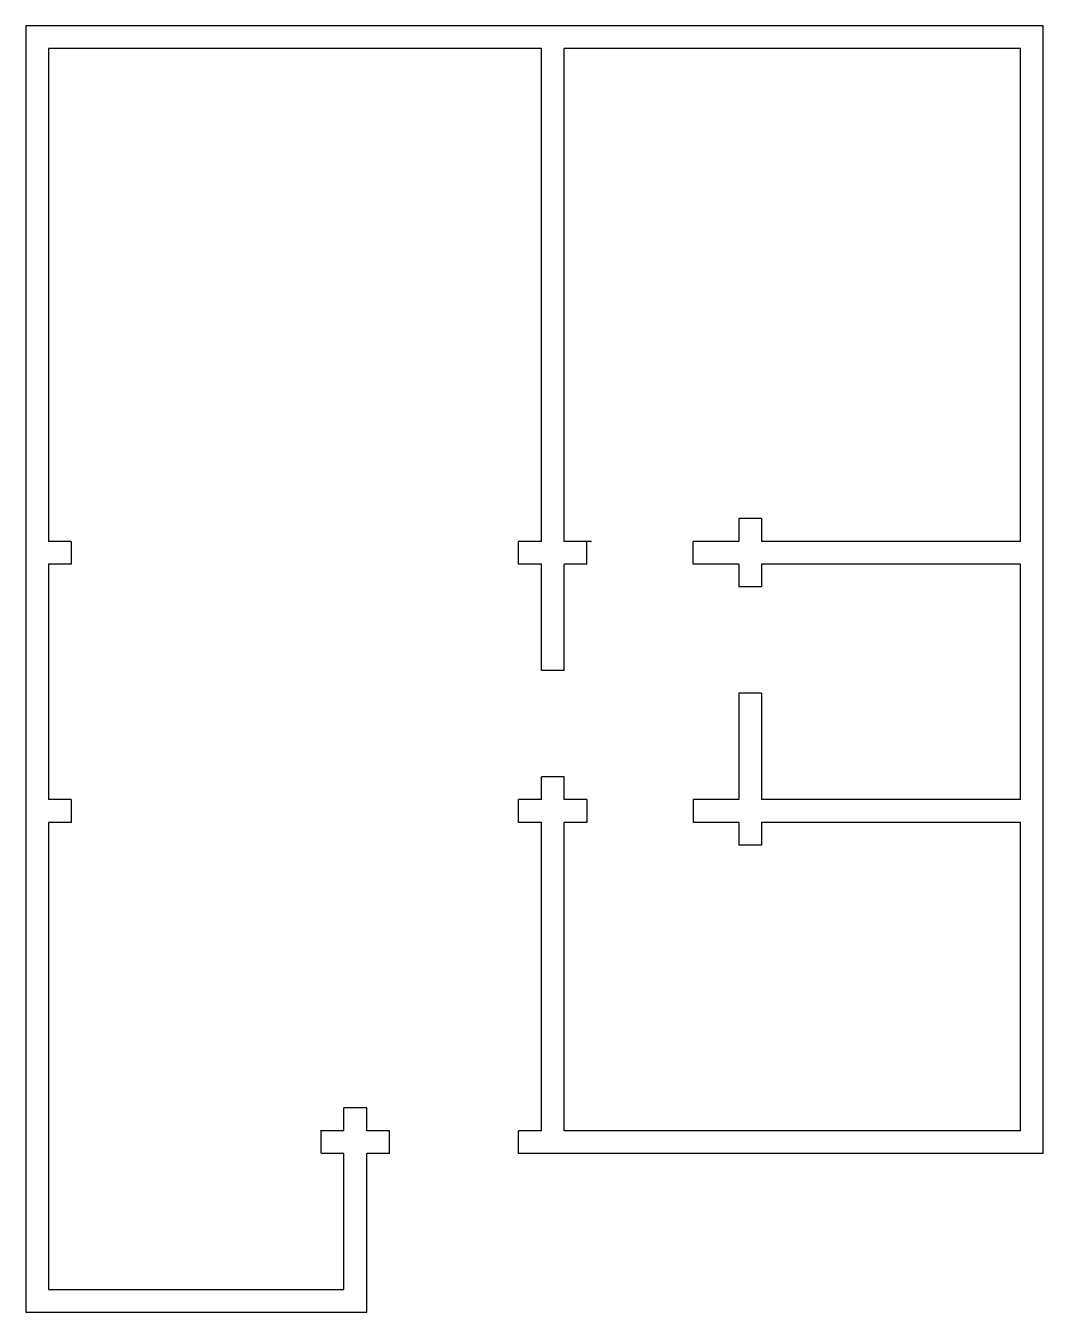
# Model space of a CAD drawing. Header units: millimetres. Extents: x 100 to 206, y 58 to 197.
# Drawn here: x 100.39 to 107.09, y 58.39 to 66.86 of the extents above.
import ezdxf

# ---------------------------------------------------------------- set-up
doc = ezdxf.new("R2010")
doc.units = ezdxf.units.MM
doc.header["$LTSCALE"] = 0.1
doc.layers.add('paredes', color=7, linetype='Continuous')

msp = doc.modelspace()

# ---------------------------------------------------------------- linework, layer by layer
at = {"layer": 'paredes'}
for p, q in [((107.089, 66.8631), (100.389, 66.8631)), ((100.389, 66.8631), (100.389, 58.3931)), ((107.089, 59.4381), (107.089, 66.8631)), ((103.784, 63.4681), (103.784, 66.7131)), ((103.934, 63.4681), (103.934, 66.7131)), ((105.234, 63.6181), (105.084, 63.6181)), ((105.084, 63.6181), (105.084, 63.4681)), ((105.234, 63.6181), (105.234, 63.4681)), ((100.689, 63.4681), (100.539, 63.4681)), ((103.634, 63.3181), (103.634, 63.4681)), ((103.784, 63.4681), (103.634, 63.4681)), ((104.0816, 63.4681), (103.934, 63.4681)), ((104.081, 63.4674), (104.081, 63.3163)), ((104.1142, 63.468), (104.0844, 63.468)), ((104.784, 63.3181), (104.784, 63.4681)), ((105.084, 63.4681), (104.784, 63.4681)), ((106.939, 63.4681), (105.234, 63.4681)), ((100.689, 63.3181), (100.539, 63.3181)), ((103.784, 63.3181), (103.634, 63.3181)), ((103.784, 62.6181), (103.784, 63.3181)), ((104.0816, 63.3181), (103.934, 63.3181)), ((103.934, 62.6181), (103.934, 63.3181)), ((105.084, 63.3181), (104.784, 63.3181)), ((105.084, 63.3181), (105.084, 63.1681)), ((106.939, 63.3181), (105.234, 63.3181)), ((105.234, 63.3181), (105.234, 63.1681)), ((105.234, 63.1681), (105.084, 63.1681)), ((103.934, 62.6181), (103.784, 62.6181)), ((105.234, 62.4681), (105.084, 62.4681)), ((105.084, 62.4681), (105.084, 61.7681)), ((105.234, 62.4681), (105.084, 62.4681)), ((105.234, 62.4681), (105.234, 61.7681)), ((103.934, 61.9181), (103.784, 61.9181)), ((103.784, 61.7681), (103.784, 61.9181)), ((103.934, 61.7681), (103.934, 61.9181)), ((100.689, 61.7681), (100.539, 61.7681)), ((103.634, 61.6181), (103.634, 61.7681)), ((103.784, 61.7681), (103.634, 61.7681)), ((103.784, 61.7681), (103.634, 61.7681)), ((104.084, 61.7681), (103.934, 61.7681)), ((104.084, 61.7681), (103.934, 61.7681)), ((104.0832, 61.768), (104.0832, 61.6185)), ((105.084, 61.7681), (104.784, 61.7681)), ((104.7847, 61.7684), (104.7847, 61.619)), ((106.939, 61.7681), (105.234, 61.7681)), ((100.689, 61.6181), (100.539, 61.6181)), ((103.784, 61.6181), (103.634, 61.6181)), ((103.784, 59.5881), (103.784, 61.6181)), ((104.084, 61.6181), (103.934, 61.6181)), ((103.934, 59.5881), (103.934, 61.6181)), ((105.084, 61.6181), (104.784, 61.6181)), ((105.084, 61.6181), (105.084, 61.4681)), ((106.939, 61.6181), (105.234, 61.6181)), ((105.234, 61.6181), (105.234, 61.4681)), ((105.234, 61.4681), (105.084, 61.4681)), ((102.634, 59.7381), (102.484, 59.7381)), ((102.484, 59.5885), (102.484, 59.7381)), ((102.634, 59.5881), (102.634, 59.7381)), ((102.484, 59.5885), (102.3309, 59.5885)), ((102.334, 59.4401), (102.334, 59.5897)), ((102.6431, 59.5885), (102.634, 59.5885)), ((102.784, 59.5881), (102.634, 59.5881)), ((102.784, 59.4381), (102.784, 59.5881)), ((103.634, 59.4381), (103.634, 59.5881)), ((103.784, 59.5881), (103.634, 59.5881)), ((106.939, 59.5881), (103.934, 59.5881)), ((106.939, 59.5881), (103.934, 59.5881)), ((102.484, 59.4385), (102.3369, 59.4385)), ((102.484, 58.5431), (102.484, 59.4385)), ((102.634, 58.3931), (102.634, 59.4381)), ((102.784, 59.4381), (102.634, 59.4381)), ((103.784, 59.4381), (103.634, 59.4381)), ((103.9378, 59.4385), (103.7719, 59.4385)), ((107.089, 59.4381), (103.934, 59.4381)), ((100.389, 58.3931), (102.634, 58.3931))]:
    msp.add_line(p, q, dxfattribs=at)
for points in [[(103.784, 66.7131), (100.539, 66.7131), (100.539, 63.4681)], [(106.939, 63.4681), (106.939, 66.7131), (103.934, 66.7131)], [(100.689, 63.4681), (100.689, 63.3181)], [(100.539, 63.3181), (100.539, 61.7681)], [(106.939, 61.7681), (106.939, 63.3181)], [(100.689, 61.7681), (100.689, 61.6181)], [(100.539, 61.6181), (100.539, 58.5431), (102.484, 58.5431)], [(106.939, 59.5881), (106.939, 61.6181)]]:
    msp.add_lwpolyline(points, dxfattribs=at)

doc.saveas('drawing.dxf')
